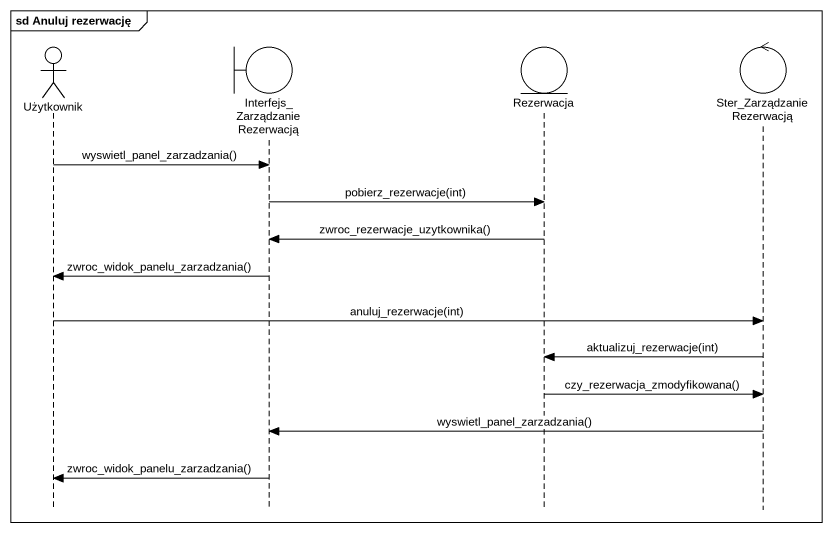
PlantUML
@startuml
mainframe sd Anuluj rezerwację
hide footbox
actor Użytkownik
boundary "Interfejs_ZarządzanieRezerwacją" as Interfejs
entity Rezerwacja
control Ster_ZarządzanieRezerwacją

Użytkownik -> Interfejs : wyswietl_panel_zarzadzania()
Interfejs -> Rezerwacja : pobierz_rezerwacje(int)
Rezerwacja -> Interfejs : zwroc_rezerwacje_uzytkownika()
Interfejs -> Użytkownik : zwroc_widok_panelu_zarzadzania()
Użytkownik -> Ster_ZarządzanieRezerwacją : anuluj_rezerwacje(int)
Ster_ZarządzanieRezerwacją -> Rezerwacja : aktualizuj_rezerwacje(int)
Rezerwacja -> Ster_ZarządzanieRezerwacją : czy_rezerwacja_zmodyfikowana()
Ster_ZarządzanieRezerwacją -> Interfejs : wyswietl_panel_zarzadzania()
Interfejs -> Użytkownik : zwroc_widok_panelu_zarzadzania()
@enduml
